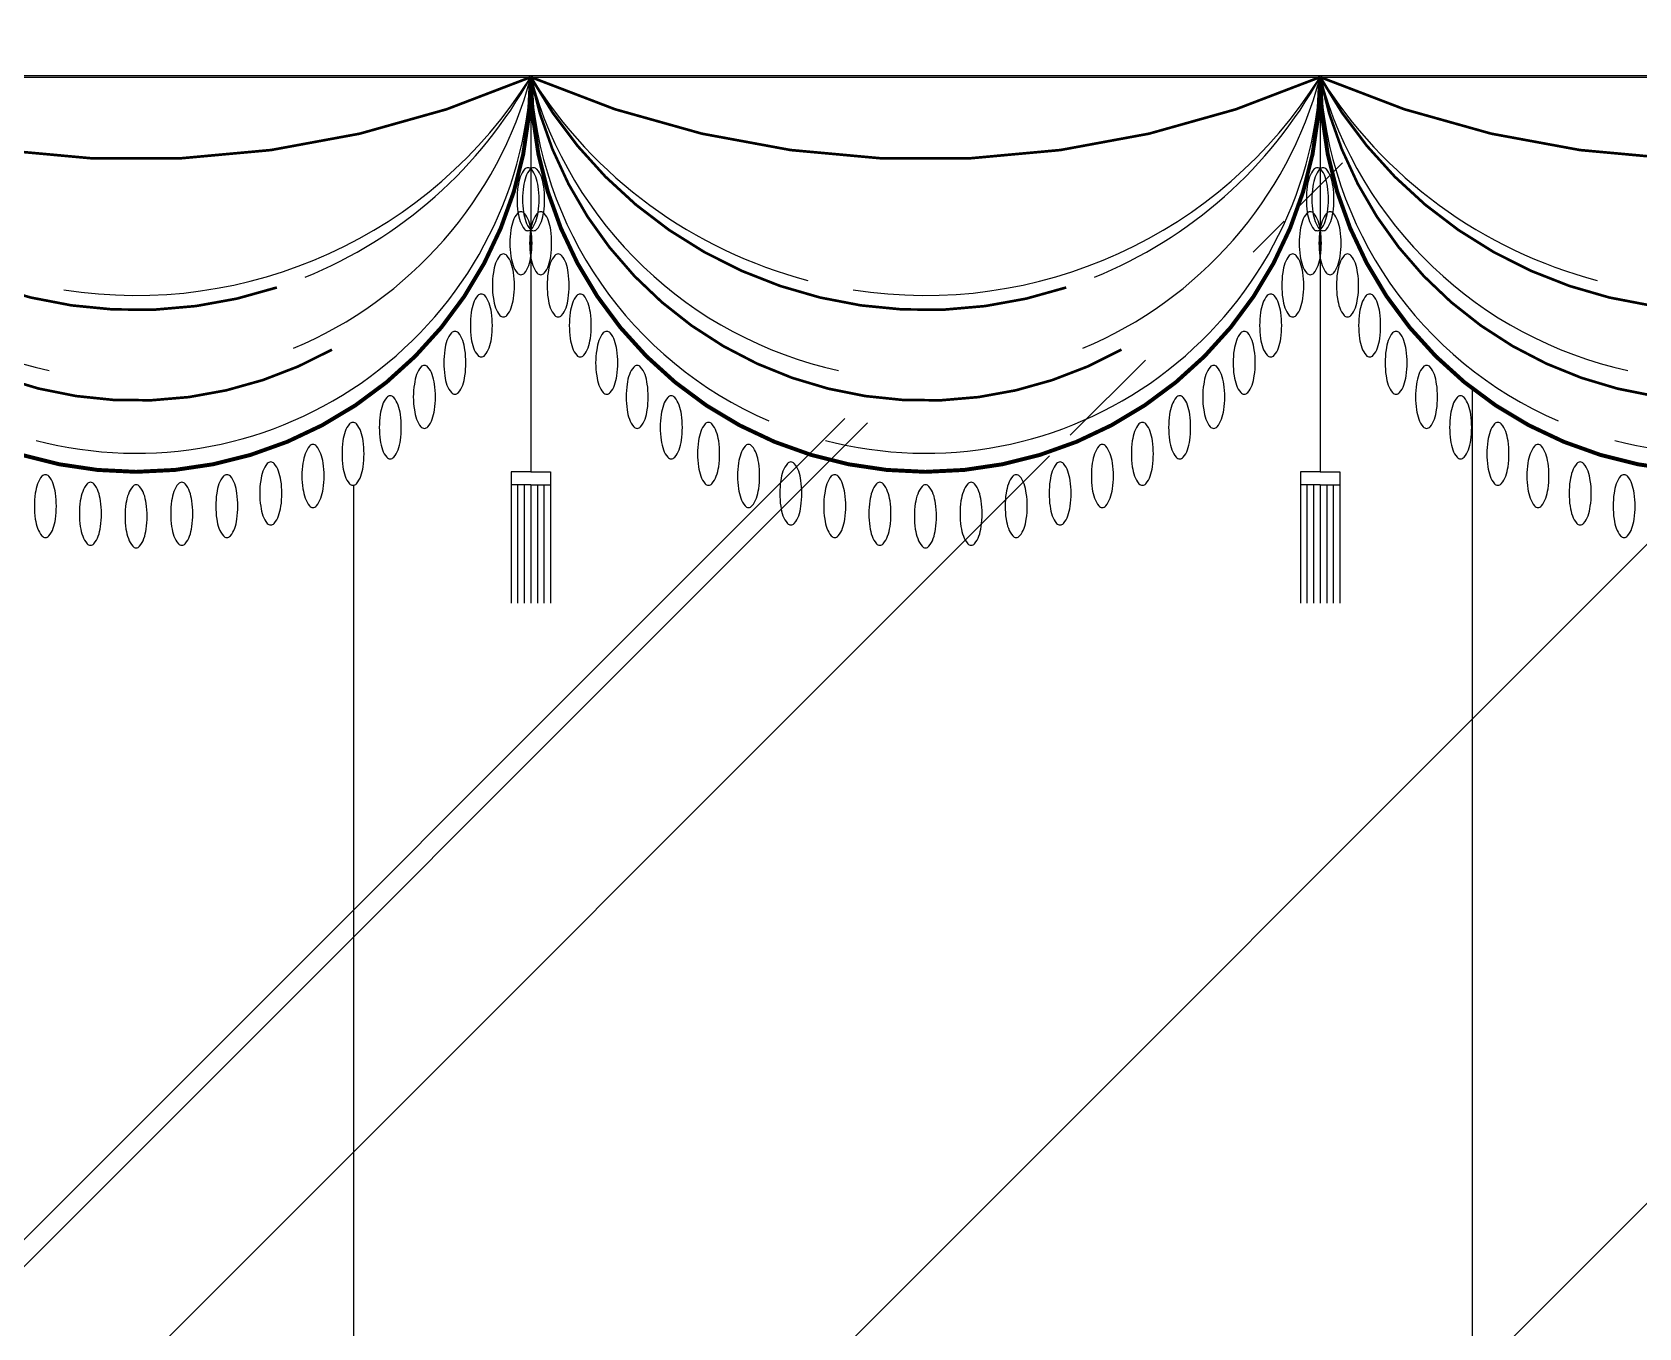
# Model space of a CAD drawing. Header units: millimetres. Extents: x 71641 to 191108, y -23091 to 29972.
# Drawn here: x 109998 to 111072, y -3043 to -2178 of the extents above; entities that cross this region are included whole.
import ezdxf

# ---------------------------------------------------------------- set-up
doc = ezdxf.new("R2010")
doc.units = ezdxf.units.MM
doc.layers.add('DM', color=6, linetype='Continuous')

msp = doc.modelspace()

# ---------------------------------------------------------------- hatches: boundary and pattern name
h = msp.add_hatch()
h.set_pattern_fill('AR-RROOF', color=140, scale=25, angle=45, style=0)
h.set_pattern_definition([(45, (-4175.64, 6613.1), (538.8154, 1436.841), [9525, -1270, 3175, -635]), (45, (-3802.96, 7434.8), (-1046.2, 148.174), [1905, -209.55, 3810, -476.25]), (45, (-4332.8, 7219.26), (2034.028, 2635.7052), [5080, -889, 2540, -635])])
h.paths.add_polyline_path([(111320.6, -2378.3, 0.013181), (111320.1, -2376.6), (111320.1, -2376.6), (111320.1, -2376.6), (111320.6, -2378.1, -0.003718), (111318.9, -2353.5, -0.394282), (110960.5, -2386), (110960.5, -3877.1), (111707.7, -3877.1), (111707.7, -3320.3, -0.154951), (111322.1, -2395.9, -0.017547), (111321.6, -2400.1), (111321.6, -2400.1, 0.017547), (111322.1, -2395.9, -0.00267)])
h.paths.add_polyline_path([(111707.7, -3320.3), (111707.7, -3877.1), (112176.1, -3877.1, -0.007328), (112210, -3781.6), (112203.4, -3768.4), (112203.4, -3747.7, 0.095484), (112200.9, -3734.9), (112194.3, -3718.3), (112188.1, -3709, -0.094171)])
h.paths.add_polyline_path([(110960.5, -2386, -0.23153), (110858.7, -2177.9, -1), (110331.5, -2177.9), (110331.5, -2441.4), (110344.7, -2441.4), (110344.7, -2450.1), (110331.5, -2450.1), (110318.3, -2450.1), (110318.3, -2441.4), (110331.5, -2441.4), (110331.5, -2177.9, -0.658735), (109886.4, -2369.1, -0.166286), (109466.1, -3357.1), (109466.1, -3877.1), (110960.5, -3877.1)])
h.paths.add_polyline_path([(110845.5, -2441.4), (110858.7, -2441.4), (110871.9, -2441.4), (110871.9, -2450.1), (110858.7, -2450.1), (110845.5, -2450.1)], flags=16)
h.paths.add_polyline_path([(110623.3, -2489.5), (110623.3, -2489.5, 0.000001)], flags=16)
h.paths.add_polyline_path([(110653.4, -2484.3), (110653.4, -2484.3, 0.000001)], flags=16)
h.paths.add_polyline_path([(110595.1, -2492.2, 0.000665), (110595.1, -2492.2, -0.004456), (110595, -2492.2, 0.22453), (110597.4, -2491.2, 0.091563), (110600.3, -2486.1, 0.048293), (110601.8, -2479.8, 0.036075), (110602.5, -2471.2, 0.036075), (110601.8, -2462.6, 0.048293), (110600.3, -2456.3), (110600.3, -2456.3), (110600.3, -2456.3), (110600.3, -2456.3, 0.091563), (110597.4, -2451.3, 0.220552), (110595.1, -2450.2, 0.220552), (110592.8, -2451.3, 0.091563), (110589.9, -2456.3, 0.048293), (110588.3, -2462.6, 0.036075), (110587.7, -2471.2, 0.036075), (110588.3, -2479.8), (110588.3, -2479.8), (110588.3, -2479.8), (110588.3, -2479.8), (110588.3, -2479.8), (110588.3, -2479.8, 0.048293), (110589.9, -2486.1, 0.091563), (110592.8, -2491.2, 0.220552)], flags=16)
h.paths.add_polyline_path([(110678.3, -2447.3, 0.036075), (110677.7, -2455.9, 0.036075), (110678.3, -2464.5), (110678.3, -2464.5), (110678.3, -2464.5, 0.048293), (110679.8, -2470.8, 0.091563), (110682.7, -2475.9, 0.220552), (110685, -2476.9, 0.220552), (110687.3, -2475.9, 0.091563), (110690.2, -2470.8, 0.048292), (110691.8, -2464.5, 0.036075), (110692.4, -2455.9, 0.036075), (110691.8, -2447.3, 0.048293), (110690.2, -2441.1, 0.091563), (110687.3, -2436, 0.220552), (110685, -2434.9, 0.220552), (110682.7, -2436, 0.091563), (110679.8, -2441.1, 0.048293)], flags=16)
h.paths.add_polyline_path([(110562.3, -2489.5), (110562.3, -2489.5, 0.000001), (110562.3, -2489.5), (110562.3, -2489.5), (110562.3, -2489.5, 0.220552), (110564.6, -2490.5, 0.220552), (110566.9, -2489.5, 0.091563), (110569.8, -2484.4, 0.048293), (110571.4, -2478.1, 0.036075), (110572, -2469.5, 0.036075), (110571.4, -2460.9, 0.048293), (110569.8, -2454.6, 0.091563), (110566.9, -2449.5, 0.220551), (110564.6, -2448.5, 0.004636), (110564.5, -2448.5, -0.001549), (110564.6, -2448.5, 0.001551), (110564.5, -2448.5, -0.225421), (110566.9, -2449.5, -0.091563), (110569.8, -2454.6, -0.048292), (110571.4, -2460.9), (110571.4, -2460.9), (110571.4, -2460.9, -0.03575), (110572, -2469.4, -0.0364), (110571.4, -2478.1), (110571.4, -2478.1), (110571.4, -2478.1, -0.048292), (110569.8, -2484.4, -0.091562), (110566.9, -2489.5, -0.222274), (110564.6, -2490.5, -0.218832)], flags=16)
h.paths.add_polyline_path([(110715.5, -2424.3), (110715.5, -2424.3)], flags=16)
h.paths.add_polyline_path([(110536.8, -2444.4), (110536.8, -2444.4)], flags=16)
h.paths.add_polyline_path([(110740, -2450.5, 0.220552), (110742.3, -2449.4, 0.091563), (110745.2, -2444.3, 0.048293), (110746.7, -2438.1, 0.036075), (110747.3, -2429.5, 0.036075), (110746.7, -2420.9, 0.048293), (110745.2, -2414.6, 0.091563), (110742.3, -2409.5, 0.220552), (110740, -2408.5, 0.220552), (110737.7, -2409.5, 0.091563), (110734.8, -2414.6, 0.048293), (110733.2, -2420.9, 0.036075), (110732.6, -2429.5, 0.036075), (110733.2, -2438.1, 0.048293), (110734.8, -2444.3, 0.091563), (110737.7, -2449.4, 0.220552)], flags=16)
h.paths.add_polyline_path([(110505.1, -2434.9, -0.001548), (110505.1, -2434.9, 0.001548)], flags=16)
h.paths.add_polyline_path([(110772.2, -2411.8, 0.036075), (110771.6, -2403.2, 0.048293), (110770.1, -2396.9, 0.091563), (110767.2, -2391.8), (110767.2, -2391.8), (110767.2, -2391.8), (110767.2, -2391.8, -0.091562), (110770.1, -2396.9, -0.048293), (110771.6, -2403.2, -0.036075), (110772.2, -2411.8, -0.036075), (110771.6, -2420.4, -0.048293), (110770.1, -2426.7, -0.091563), (110767.2, -2431.8), (110767.2, -2431.8, 0.091562), (110770.1, -2426.7, 0.048292), (110771.6, -2420.4, 0.036075)], flags=16)
h.paths.add_polyline_path([(110471.7, -2459.1, 0.091563), (110474.6, -2464.2, 0.220551), (110476.9, -2465.3, 0.220552), (110479.2, -2464.2, 0.091562), (110482.2, -2459.1, 0.048293), (110483.7, -2452.8, 0.036075), (110484.3, -2444.2, 0.036075), (110483.7, -2435.6, 0.048293), (110482.2, -2429.4, 0.091562), (110479.2, -2424.3, 0.220552), (110476.9, -2423.2, 0.220552), (110474.6, -2424.3, 0.091563), (110471.7, -2429.4, 0.048293), (110470.2, -2435.6, 0.036075), (110469.6, -2444.2, 0.036075), (110470.2, -2452.8, 0.048293)], flags=16)
h.paths.add_polyline_path([(110785.3, -2411.4, 0.000002), (110785.3, -2411.4)], flags=16)
h.paths.add_polyline_path([(110452.5, -2449.4, 0.091563), (110455.4, -2444.3, 0.048293), (110457, -2438.1, 0.036075), (110457.6, -2429.5, 0.036075), (110457, -2420.9, 0.048293), (110455.4, -2414.6, 0.091563), (110452.5, -2409.5, 0.220552), (110450.2, -2408.5, 0.220552), (110447.9, -2409.5, 0.091563), (110445, -2414.6, 0.048293), (110443.5, -2420.9, 0.036075), (110442.9, -2429.5, 0.036075), (110443.5, -2438.1, 0.048293), (110445, -2444.3), (110445, -2444.3), (110445, -2444.3), (110445, -2444.3, 0.091563), (110447.9, -2449.4, 0.220552), (110450.2, -2450.5, 0.220552)], flags=16)
h.paths.add_polyline_path([(110954.8, -2431.8, 0.091563), (110957.8, -2426.7, 0.048293), (110959.3, -2420.4, 0.036075), (110959.9, -2411.8, 0.036075), (110959.3, -2403.2, 0.048293), (110957.8, -2396.9, 0.091563), (110954.8, -2391.8, 0.220551), (110952.5, -2390.8, 0.220551), (110950.2, -2391.8, 0.091563), (110947.3, -2396.9, 0.048293), (110945.8, -2403.2, 0.036075), (110945.2, -2411.8, 0.036075), (110945.8, -2420.4, 0.048293), (110947.3, -2426.7, 0.091562), (110950.2, -2431.8, 0.220552), (110952.5, -2432.8, 0.220551)], flags=16)
h.paths.add_polyline_path([(110929.8, -2370.4, 0.220552), (110927.5, -2371.5, 0.091563), (110924.6, -2376.6, 0.048293), (110923, -2382.9, 0.036075), (110922.4, -2391.5, 0.036075), (110923, -2400.1, 0.048292), (110924.6, -2406.3, 0.091563), (110927.5, -2411.4, 0.220551), (110929.8, -2412.5, 0.220552), (110932.1, -2411.4, 0.091563), (110935, -2406.3, 0.048292), (110936.5, -2400.1, 0.036075), (110937.1, -2391.5, 0.036075), (110936.5, -2382.9, 0.048293), (110935, -2376.6, 0.091562), (110932.1, -2371.5, 0.220552)], flags=16)
h.paths.add_polyline_path([(110805.7, -2388.6), (110805.7, -2388.6, 0.000001), (110805.7, -2388.6), (110805.7, -2388.6, 0.220552), (110808, -2389.7, 0.008958), (110808.1, -2389.7, -0.229965)], flags=16)
h.paths.add_polyline_path([(110432.1, -2420.4, 0.036075), (110432.7, -2411.8, 0.036075), (110432.1, -2403.2, 0.048293), (110430.5, -2396.9, 0.091563), (110427.6, -2391.8), (110427.6, -2391.8, -0.091563), (110430.5, -2396.9, -0.048292), (110432.1, -2403.2, -0.041233), (110432.7, -2413, -0.030919), (110432.1, -2420.4, -0.048293), (110430.5, -2426.7), (110430.5, -2426.7, 0.048293)], flags=16)
h.paths.add_polyline_path([(110911.7, -2388.6, 0.091563), (110914.6, -2383.6, 0.048293), (110916.2, -2377.3, 0.036075), (110916.8, -2368.7, 0.036075), (110916.2, -2360.1, 0.048293), (110914.6, -2353.8, 0.091563), (110911.7, -2348.7, 0.220552), (110909.4, -2347.7, 0.220552), (110907.1, -2348.7, 0.091562), (110904.2, -2353.8, 0.048292), (110902.7, -2360.1), (110902.7, -2360.1, -0.048292), (110904.2, -2353.8), (110904.2, -2353.8, 0.048292), (110902.7, -2360.1, 0.036075), (110902.1, -2368.7, 0.036075), (110902.7, -2377.3, 0.048293), (110904.2, -2383.6, 0.091563), (110907.1, -2388.6, 0.220551), (110909.4, -2389.7, 0.220552)], flags=16)
h.paths.add_polyline_path([(110818.3, -2343.8, 0.036075), (110818.9, -2352.4), (110818.9, -2352.4), (110818.9, -2352.4), (110818.9, -2352.4), (110818.9, -2352.4), (110818.9, -2352.4, -0.036075), (110818.3, -2343.8, -0.036075), (110818.9, -2335.2), (110818.9, -2335.2, 0.036075)], flags=16)
h.paths.add_polyline_path([(110404.8, -2411.4, 0.091563), (110407.8, -2406.3, 0.048293), (110409.3, -2400.1, 0.036075), (110409.9, -2391.5, 0.036075), (110409.3, -2382.9, 0.048293), (110407.8, -2376.6), (110407.8, -2376.6, -0.048293), (110409.3, -2382.9, -0.036075), (110409.9, -2391.5, -0.036075), (110409.3, -2400.1, -0.048293), (110407.8, -2406.3, -0.091563), (110404.8, -2411.4)], flags=16)
h.paths.add_polyline_path([(110891.8, -2364.8, 0.220552), (110894.1, -2363.7, 0.091563), (110897, -2358.6, 0.048293), (110898.5, -2352.4, 0.036075), (110899.1, -2343.8, 0.036075), (110898.5, -2335.2, 0.048293), (110897, -2328.9, 0.091563), (110894.1, -2323.8, 0.220552), (110891.8, -2322.8, 0.220552), (110889.5, -2323.8, 0.091563), (110886.5, -2328.9, 0.048292), (110885, -2335.2), (110885, -2335.2), (110885, -2335.2, 0.036075), (110884.4, -2343.8, 0.036075), (110885, -2352.4, 0.048292), (110886.5, -2358.6, 0.091563), (110889.5, -2363.7, 0.220552)], flags=16)
h.paths.add_polyline_path([(110838.1, -2337, 0.220552), (110840.4, -2338.1, 0.220552), (110842.7, -2337, 0.091563), (110845.6, -2331.9, 0.048292), (110847.2, -2325.7, 0.036075), (110847.8, -2317.1, 0.036075), (110847.2, -2308.5, 0.048293), (110845.6, -2302.2, 0.091563), (110842.7, -2297.1, 0.220551), (110840.4, -2296, 0.220552), (110838.1, -2297.1, 0.091562), (110835.2, -2302.2, 0.048292), (110833.7, -2308.5, 0.036075), (110833.1, -2317.1, 0.036075), (110833.7, -2325.7, 0.048292), (110835.2, -2331.9, 0.091563)], flags=16)
h.paths.add_polyline_path([(110382.2, -2347.7, 0.01172), (110382.1, -2347.7, -0.232874), (110384.5, -2348.7, -0.091562), (110387.4, -2353.8), (110387.4, -2353.8, 0.091563), (110384.5, -2348.7, 0.220551)], flags=16)
h.paths.add_polyline_path([(110874.7, -2337, -0.091563), (110871.8, -2331.9, -0.048293), (110870.2, -2325.7), (110870.2, -2325.7, 0.048293), (110871.8, -2331.9, 0.091563), (110874.7, -2337, 0.220552), (110877, -2338.1, 0.001556), (110877, -2338.1, -0.222184)], flags=16)
h.paths.add_polyline_path([(110218, -2414.6, 0.091563), (110215, -2409.5, 0.220551), (110212.7, -2408.5, 0.01172), (110212.6, -2408.5, -0.232874), (110215, -2409.5, -0.091562), (110218, -2414.6)], flags=17)
h.paths.add_polyline_path([(110188.3, -2464.2, 0.091562), (110191.2, -2459.1, 0.048293), (110192.8, -2452.8, 0.036075), (110193.4, -2444.2, 0.036075), (110192.8, -2435.6, 0.048293), (110191.2, -2429.4, 0.091563), (110188.3, -2424.3, 0.220551), (110186, -2423.2, 0.220551), (110183.7, -2424.3, 0.091563), (110180.8, -2429.4, 0.048293), (110179.3, -2435.6, 0.036075), (110178.6, -2444.2, 0.036075), (110179.3, -2452.8, 0.048293), (110180.8, -2459.1, 0.091563), (110183.7, -2464.2, 0.220552), (110186, -2465.3, 0.220552)], flags=16)
h.paths.add_polyline_path([(110237.6, -2390.8, 0.220551), (110235.3, -2391.8), (110235.3, -2391.8, -0.232873), (110237.8, -2390.8, -0.208294), (110239.9, -2391.8), (110239.9, -2391.8, 0.220552)], flags=17)
h.paths.add_polyline_path([(110160.1, -2475.9, 0.091563), (110163, -2470.8, 0.048292), (110164.6, -2464.5, 0.036075), (110165.2, -2455.9, 0.036075), (110164.6, -2447.3, 0.048293), (110163, -2441.1, 0.091563), (110160.1, -2436, 0.220552), (110157.8, -2434.9, 0.220552), (110155.5, -2436, 0.091563), (110152.6, -2441.1, 0.048293), (110151.1, -2447.3, 0.036075), (110150.4, -2455.9, 0.036075), (110151.1, -2464.5), (110151.1, -2464.5, -0.029868), (110150.5, -2457.4, -0.008559), (110150.4, -2455.4, 0.038437), (110151.1, -2464.5, 0.048292), (110152.6, -2470.8, 0.091563), (110155.5, -2475.9, 0.220552), (110157.8, -2476.9, 0.220552)], flags=16)
h.paths.add_polyline_path([(110258.1, -2411.4, 0.000001), (110258.1, -2411.4), (110258.1, -2411.4), (110258.1, -2411.4, 0.220552), (110260.4, -2412.5, 0.000547), (110260.4, -2412.5, -0.000077), (110260.4, -2412.5, 0.000078), (110260.4, -2412.5, -0.221127), (110258.1, -2411.4)], flags=17)
h.paths.add_polyline_path([(110126.2, -2484.3), (110126.2, -2484.3)], flags=16)
h.paths.add_polyline_path([(110858.6, -2279.8, -0.004018), (110858.7, -2279.3, 0.000144), (110858.7, -2279.3, 0.002319), (110858.6, -2279.8, 0.000125)], flags=16)
h.paths.add_polyline_path([(110364.6, -2364.8, 0.005141), (110364.6, -2364.8, -0.005143), (110364.6, -2364.8, 0.004138), (110364.6, -2364.8, -0.004136)], flags=16)
h.paths.add_polyline_path([(110283.1, -2388.6, 0.091563), (110286, -2383.6, 0.048293), (110287.5, -2377.3, 0.036075), (110288.1, -2368.7, 0.036075), (110287.5, -2360.1, 0.048293), (110286, -2353.8, 0.091563), (110283.1, -2348.7, 0.220552), (110280.8, -2347.7, 0.220552), (110278.5, -2348.7, 0.091563), (110275.5, -2353.8, 0.048292), (110274, -2360.1, 0.036075), (110273.4, -2368.7, 0.036075), (110274, -2377.3, 0.048293), (110275.5, -2383.6, 0.091563), (110278.5, -2388.6, 0.220551), (110280.8, -2389.7, 0.220552)], flags=17)
h.paths.add_polyline_path([(110098.2, -2490.5, 0.00727), (110098.2, -2490.5, 0.008961), (110098.4, -2490.5, 0.220552), (110100.7, -2489.5, 0.091563), (110103.6, -2484.4, 0.048292), (110105.1, -2478.1), (110105.1, -2478.1), (110105.1, -2478.1), (110105.1, -2478.1, -0.048292), (110103.6, -2484.4, -0.091563), (110100.7, -2489.5, -0.226962), (110098.3, -2490.5, -0.010127)], flags=16)
h.paths.add_polyline_path([(110291.7, -2352.4), (110291.7, -2352.4)], flags=17)
h.paths.add_polyline_path([(110073.1, -2456.3, 0.091563), (110070.2, -2451.3, 0.220552), (110067.9, -2450.2, 0.004636), (110067.8, -2450.2, -0.225418), (110070.2, -2451.3, -0.091562), (110073.1, -2456.3), (110073.1, -2456.3)], flags=16)
h.paths.add_polyline_path([(110850.1, -2268.1), (110850.1, -2268.1), (110850.1, -2268.1), (110850.1, -2268.1)], flags=16)
h.paths.add_polyline_path([(110350, -2338.1, -0.089876), (110348.9, -2338, 0.089876)], flags=16)
h.paths.add_polyline_path([(110310.9, -2337, 0.220552), (110313.2, -2338.1, 0.220552), (110315.5, -2337, 0.091563), (110318.4, -2331.9, 0.048293), (110319.9, -2325.7, 0.036075), (110320.6, -2317.1, 0.036075), (110319.9, -2308.5, 0.048293), (110318.4, -2302.2, 0.091563), (110315.5, -2297.1, 0.220551), (110313.2, -2296, 0.220552), (110310.9, -2297.1, 0.091563), (110308, -2302.2, 0.048293), (110306.5, -2308.5, 0.036075), (110305.8, -2317.1, 0.036075), (110306.5, -2325.7, 0.048293), (110308, -2331.9, 0.091563)], flags=17)
h.paths.add_polyline_path([(110037, -2448.5, -0.114882), (110038.4, -2448.7, 0.114882)], flags=16)
h.paths.add_polyline_path([(110012.5, -2449.5, 0.091563), (110009.6, -2444.4, 0.220551), (110007.3, -2443.4, 0.01172), (110007.1, -2443.4, -0.232874), (110009.6, -2444.4, -0.091563), (110012.5, -2449.5, -0.048293), (110014, -2455.8), (110014, -2455.8, 0.048293)], flags=16)
h.paths.add_polyline_path([(109971.2, -2464.5), (109971.2, -2464.5)], flags=16)
h.paths.add_polyline_path([(109944.5, -2459.1), (109944.5, -2459.1)], flags=16)
h.paths.add_polyline_path([(109925.3, -2449.4, 0.091563), (109928.2, -2444.3, 0.048293), (109929.7, -2438.1, 0.036075), (109930.4, -2429.5, 0.036075), (109929.7, -2420.9, 0.048293), (109928.2, -2414.6, 0.091563), (109925.3, -2409.5, 0.220552), (109923, -2408.5, 0.004636), (109922.9, -2408.5, -0.001549), (109923, -2408.5, 0.001551), (109922.9, -2408.5, -0.225421), (109925.3, -2409.5, -0.091562), (109928.2, -2414.6, -0.048293), (109929.7, -2420.9, -0.029076), (109930.3, -2427.8, -0.043077), (109929.7, -2438.1, -0.048292), (109928.2, -2444.3, -0.091563), (109925.3, -2449.4, -0.220865), (109923, -2450.5, -0.000029), (109923, -2450.5, 0.220896)], flags=16)
h.paths.add_polyline_path([(109900.4, -2431.8, 0.091563), (109903.3, -2426.7, 0.048293), (109904.8, -2420.4, 0.036075), (109905.5, -2411.8, 0.036075), (109904.8, -2403.2, 0.048293), (109903.3, -2396.9), (109903.3, -2396.9), (109903.3, -2396.9), (109903.3, -2396.9, 0.091563), (109900.4, -2391.8, 0.220552), (109898.1, -2390.8, 0.220551), (109895.8, -2391.8, 0.091563), (109892.9, -2396.9, 0.048292), (109891.3, -2403.2, 0.036075), (109890.7, -2411.8, 0.036075), (109891.3, -2420.4, 0.048293), (109892.9, -2426.7, 0.091563), (109895.8, -2431.8, 0.220552), (109898.1, -2432.8, 0.220552)], flags=17)

# ---------------------------------------------------------------- linework, layer by layer
at = {"color": 0}
msp.add_line((112455.2, -2207.1), (108718.9, -2207.1), dxfattribs=at)
at = {"color": 4}
for p, q in [((110960.5, -3877.1), (110960.5, -2416)), ((110213.3, -3877.1), (110213.3, -2480.4))]:
    msp.add_line(p, q, dxfattribs=at)
at = {"layer": 'DM', "color": 191}
for p, q in [((108749.8, -2207.9), (111385.9, -2207.9)), ((110318.3, -2471.4), (110318.3, -2559.2)), ((110331.5, -2471.4), (110318.3, -2471.4)), ((110331.5, -2471.4), (110318.3, -2471.4)), ((110331.5, -2471.4), (110344.7, -2471.4)), ((110331.5, -2471.4), (110344.7, -2471.4)), ((110344.7, -2471.4), (110344.7, -2559.2)), ((110845.5, -2471.4), (110845.5, -2559.2)), ((110858.7, -2471.4), (110845.5, -2471.4)), ((110858.7, -2471.4), (110845.5, -2471.4)), ((110858.7, -2471.4), (110871.9, -2471.4)), ((110858.7, -2471.4), (110871.9, -2471.4)), ((110871.9, -2471.4), (110871.9, -2559.2)), ((110331.5, -2480.1), (110318.3, -2480.1)), ((110331.5, -2480.1), (110318.3, -2480.1)), ((110322.7, -2480.1), (110322.7, -2559.2)), ((110327.1, -2480.1), (110327.1, -2559.2)), ((110331.5, -2480.1), (110331.5, -2559.2)), ((110331.5, -2480.1), (110344.7, -2480.1)), ((110331.5, -2480.1), (110344.7, -2480.1)), ((110335.9, -2480.1), (110335.9, -2559.2)), ((110340.3, -2480.1), (110340.3, -2559.2)), ((110858.7, -2480.1), (110845.5, -2480.1)), ((110858.7, -2480.1), (110845.5, -2480.1)), ((110849.9, -2480.1), (110849.9, -2559.2)), ((110854.3, -2480.1), (110854.3, -2559.2)), ((110858.7, -2480.1), (110871.9, -2480.1)), ((110858.7, -2480.1), (110858.7, -2559.2)), ((110858.7, -2480.1), (110871.9, -2480.1)), ((110863.1, -2480.1), (110863.1, -2559.2)), ((110867.5, -2480.1), (110867.5, -2559.2))]:
    msp.add_line(p, q, dxfattribs=at)
at = {"layer": 'DM', "color": 8}
for p, q in [((110331.5, -2207.9), (110331.5, -2471.4)), ((110858.7, -2207.9), (110858.7, -2471.4))]:
    msp.add_line(p, q, dxfattribs=at)
at = {"layer": 'DM', "color": 191}
for points in [[(109804.3, -2207.9, 2.64, 2.64, 1), (110331.5, -2207.9, 2.64, 2.64, 1)], [(110331.5, -2207.9, 2.64, 2.64, 1), (110858.7, -2207.9, 2.64, 2.64, 1)], [(110858.7, -2207.9, 2.64, 2.64, 1), (111385.9, -2207.9, 2.64, 2.64, 1)]]:
    msp.add_lwpolyline(points, format="xyseb", dxfattribs=at)
at = {"layer": 'DM', "color": 8}
for points in [[(109804.3, -2207.9, 1.76, 1.76, 0.208231), (110331.5, -2207.9, 1.76, 1.76, 0.208231)], [(109804.3, -2207.9, 1.76, 1.76, 0.508449), (110198.7, -2389.9, 1.76, 1.76, 0.508449)], [(109804.3, -2207.9, 1.76, 1.76, 0.360448), (110161.9, -2348.4, 1.76, 1.76, 0.360448)], [(110331.5, -2207.9, 1.76, 1.76, 0.208231), (110858.7, -2207.9, 1.76, 1.76, 0.208231)], [(110331.5, -2207.9, 1.76, 1.76, 0.508449), (110726, -2389.9, 1.76, 1.76, 0.508449)], [(110331.5, -2207.9, 1.76, 1.76, 0.360448), (110689.1, -2348.4, 1.76, 1.76, 0.360448)], [(110858.7, -2207.9, 1.76, 1.76, 0.208231), (111385.9, -2207.9, 1.76, 1.76, 0.208231)], [(110858.7, -2207.9, 1.76, 1.76, 0.508449), (111253.2, -2389.9, 1.76, 1.76, 0.508449)], [(110858.7, -2207.9, 1.76, 1.76, 0.360448), (111216.3, -2348.4, 1.76, 1.76, 0.360448)]]:
    msp.add_lwpolyline(points, format="xyseb", dxfattribs=at)
for points in [[(110329.6, -2268.5, 0.220552), (110327.3, -2269.5, 0.091563), (110324.4, -2274.6, 0.048293), (110322.9, -2280.9, 0.036075), (110322.3, -2289.5, 0.036075), (110322.9, -2298.1, 0.048293), (110324.4, -2304.4, 0.091563), (110327.3, -2309.5, 0.220552), (110329.6, -2310.5, 0.220552), (110331.9, -2309.5, 0.091563), (110334.8, -2304.4, 0.048293), (110336.4, -2298.1, 0.036075), (110337, -2289.5, 0.036075), (110336.4, -2280.9, 0.048293), (110334.8, -2274.6, 0.091563), (110331.9, -2269.5, 0.220552)], [(110333.3, -2268.5, 0.220552), (110331, -2269.5, 0.091563), (110328.1, -2274.6, 0.048293), (110326.6, -2280.9, 0.036075), (110326, -2289.5, 0.036075), (110326.6, -2298.1, 0.048293), (110328.1, -2304.4, 0.091563), (110331, -2309.5, 0.220552), (110333.3, -2310.5, 0.220552), (110335.6, -2309.5, 0.091563), (110338.6, -2304.4, 0.048293), (110340.1, -2298.1, 0.036075), (110340.7, -2289.5, 0.036075), (110340.1, -2280.9, 0.048293), (110338.6, -2274.6, 0.091563), (110335.6, -2269.5, 0.220552)], [(110856.8, -2268.5, 0.220552), (110854.5, -2269.5, 0.091563), (110851.6, -2274.6, 0.048293), (110850.1, -2280.9, 0.036075), (110849.5, -2289.5, 0.036075), (110850.1, -2298.1, 0.048293), (110851.6, -2304.4, 0.091563), (110854.5, -2309.5, 0.220552), (110856.8, -2310.5, 0.220552), (110859.1, -2309.5, 0.091563), (110862.1, -2304.4, 0.048293), (110863.6, -2298.1, 0.036075), (110864.2, -2289.5, 0.036075), (110863.6, -2280.9, 0.048293), (110862.1, -2274.6, 0.091563), (110859.1, -2269.5, 0.220552)], [(110860.6, -2268.5, 0.220552), (110858.3, -2269.5, 0.091563), (110855.4, -2274.6, 0.048293), (110853.8, -2280.9, 0.036075), (110853.2, -2289.5, 0.036075), (110853.8, -2298.1, 0.048293), (110855.4, -2304.4, 0.091563), (110858.3, -2309.5, 0.220552), (110860.6, -2310.5, 0.220552), (110862.9, -2309.5, 0.091563), (110865.8, -2304.4, 0.048293), (110867.3, -2298.1, 0.036075), (110867.9, -2289.5, 0.036075), (110867.3, -2280.9, 0.048293), (110865.8, -2274.6, 0.091563), (110862.9, -2269.5, 0.220552)]]:
    msp.add_lwpolyline(points, format="xyb", close=True, dxfattribs=at)
at = {"layer": 'DM', "color": 191}
for points in [[(110324.9, -2297.8, 0.220552), (110322.6, -2298.9, 0.091563), (110319.7, -2304, 0.048293), (110318.1, -2310.2, 0.036075), (110317.5, -2318.8, 0.036075), (110318.1, -2327.4, 0.048293), (110319.7, -2333.7, 0.091563), (110322.6, -2338.8, 0.220552), (110324.9, -2339.9, 0.220552), (110327.2, -2338.8, 0.091563), (110330.1, -2333.7, 0.048293), (110331.6, -2327.4, 0.036075), (110332.3, -2318.8, 0.036075), (110331.6, -2310.2, 0.048293), (110330.1, -2304, 0.091563), (110327.2, -2298.9, 0.220552)], [(110338.1, -2297.8, 0.220552), (110335.8, -2298.9, 0.091563), (110332.9, -2304, 0.048293), (110331.3, -2310.2, 0.036075), (110330.7, -2318.8, 0.036075), (110331.3, -2327.4, 0.048293), (110332.9, -2333.7, 0.091563), (110335.8, -2338.8, 0.220552), (110338.1, -2339.9, 0.220552), (110340.4, -2338.8, 0.091563), (110343.3, -2333.7, 0.048293), (110344.8, -2327.4, 0.036075), (110345.4, -2318.8, 0.036075), (110344.8, -2310.2, 0.048293), (110343.3, -2304, 0.091563), (110340.4, -2298.9, 0.220552)], [(110852.1, -2297.8, 0.220552), (110849.8, -2298.9, 0.091563), (110846.9, -2304, 0.048293), (110845.4, -2310.2, 0.036075), (110844.7, -2318.8, 0.036075), (110845.4, -2327.4, 0.048293), (110846.9, -2333.7, 0.091563), (110849.8, -2338.8, 0.220552), (110852.1, -2339.9, 0.220552), (110854.4, -2338.8, 0.091563), (110857.3, -2333.7, 0.048293), (110858.9, -2327.4, 0.036075), (110859.5, -2318.8, 0.036075), (110858.9, -2310.2, 0.048293), (110857.3, -2304, 0.091563), (110854.4, -2298.9, 0.220552)], [(110865.3, -2297.8, 0.220552), (110863, -2298.9, 0.091563), (110860.1, -2304, 0.048293), (110858.5, -2310.2, 0.036075), (110857.9, -2318.8, 0.036075), (110858.5, -2327.4, 0.048293), (110860.1, -2333.7, 0.091563), (110863, -2338.8, 0.220552), (110865.3, -2339.9, 0.220552), (110867.6, -2338.8, 0.091563), (110870.5, -2333.7, 0.048293), (110872, -2327.4, 0.036075), (110872.7, -2318.8, 0.036075), (110872, -2310.2, 0.048293), (110870.5, -2304, 0.091563), (110867.6, -2298.9, 0.220552)], [(110313.2, -2326, 0.220552), (110310.9, -2327.1, 0.091563), (110308, -2332.2, 0.048293), (110306.5, -2338.5, 0.036075), (110305.8, -2347.1, 0.036075), (110306.5, -2355.7, 0.048293), (110308, -2361.9, 0.091563), (110310.9, -2367, 0.220552), (110313.2, -2368.1, 0.220552), (110315.5, -2367, 0.091563), (110318.4, -2361.9, 0.048293), (110319.9, -2355.7, 0.036075), (110320.6, -2347.1, 0.036075), (110319.9, -2338.5, 0.048293), (110318.4, -2332.2, 0.091563), (110315.5, -2327.1, 0.220552)], [(110349.8, -2326, 0.220552), (110347.5, -2327.1, 0.091563), (110344.5, -2332.2, 0.048293), (110343, -2338.5, 0.036075), (110342.4, -2347.1, 0.036075), (110343, -2355.7, 0.048293), (110344.5, -2361.9, 0.091563), (110347.5, -2367, 0.220552), (110349.8, -2368.1, 0.220552), (110352.1, -2367, 0.091563), (110355, -2361.9, 0.048293), (110356.5, -2355.7, 0.036075), (110357.1, -2347.1, 0.036075), (110356.5, -2338.5, 0.048293), (110355, -2332.2, 0.091563), (110352.1, -2327.1, 0.220552)], [(110840.4, -2326, 0.220552), (110838.1, -2327.1, 0.091563), (110835.2, -2332.2, 0.048293), (110833.7, -2338.5, 0.036075), (110833.1, -2347.1, 0.036075), (110833.7, -2355.7, 0.048293), (110835.2, -2361.9, 0.091563), (110838.1, -2367, 0.220552), (110840.4, -2368.1, 0.220552), (110842.7, -2367, 0.091563), (110845.6, -2361.9, 0.048293), (110847.2, -2355.7, 0.036075), (110847.8, -2347.1, 0.036075), (110847.2, -2338.5, 0.048293), (110845.6, -2332.2, 0.091563), (110842.7, -2327.1, 0.220552)], [(110877, -2326, 0.220552), (110874.7, -2327.1, 0.091563), (110871.8, -2332.2, 0.048293), (110870.2, -2338.5, 0.036075), (110869.6, -2347.1, 0.036075), (110870.2, -2355.7, 0.048293), (110871.8, -2361.9, 0.091563), (110874.7, -2367, 0.220552), (110877, -2368.1, 0.220552), (110879.3, -2367, 0.091563), (110882.2, -2361.9, 0.048293), (110883.7, -2355.7, 0.036075), (110884.4, -2347.1, 0.036075), (110883.7, -2338.5, 0.048293), (110882.2, -2332.2, 0.091563), (110879.3, -2327.1, 0.220552)], [(110298.4, -2352.8, 0.220552), (110296.1, -2353.8, 0.091563), (110293.2, -2358.9, 0.048293), (110291.7, -2365.2, 0.036075), (110291.1, -2373.8, 0.036075), (110291.7, -2382.4, 0.048293), (110293.2, -2388.6, 0.091563), (110296.1, -2393.7, 0.220552), (110298.4, -2394.8, 0.220552), (110300.7, -2393.7, 0.091563), (110303.6, -2388.6, 0.048293), (110305.2, -2382.4, 0.036075), (110305.8, -2373.8, 0.036075), (110305.2, -2365.2, 0.048293), (110303.6, -2358.9, 0.091563), (110300.7, -2353.8, 0.220552)], [(110364.5, -2352.8, 0.220552), (110362.2, -2353.8, 0.091563), (110359.3, -2358.9, 0.048293), (110357.8, -2365.2, 0.036075), (110357.2, -2373.8, 0.036075), (110357.8, -2382.4, 0.048293), (110359.3, -2388.6, 0.091563), (110362.2, -2393.7, 0.220552), (110364.5, -2394.8, 0.220552), (110366.8, -2393.7, 0.091563), (110369.7, -2388.6, 0.048293), (110371.3, -2382.4, 0.036075), (110371.9, -2373.8, 0.036075), (110371.3, -2365.2, 0.048293), (110369.7, -2358.9, 0.091563), (110366.8, -2353.8, 0.220552)], [(110825.7, -2352.8, 0.220552), (110823.4, -2353.8, 0.091563), (110820.4, -2358.9, 0.048293), (110818.9, -2365.2, 0.036075), (110818.3, -2373.8, 0.036075), (110818.9, -2382.4, 0.048293), (110820.4, -2388.6, 0.091563), (110823.4, -2393.7, 0.220552), (110825.7, -2394.8, 0.220552), (110828, -2393.7, 0.091563), (110830.9, -2388.6, 0.048293), (110832.4, -2382.4, 0.036075), (110833, -2373.8, 0.036075), (110832.4, -2365.2, 0.048293), (110830.9, -2358.9, 0.091563), (110828, -2353.8, 0.220552)], [(110891.8, -2352.8, 0.220552), (110889.5, -2353.8, 0.091563), (110886.5, -2358.9, 0.048293), (110885, -2365.2, 0.036075), (110884.4, -2373.8, 0.036075), (110885, -2382.4, 0.048293), (110886.5, -2388.6, 0.091563), (110889.5, -2393.7, 0.220552), (110891.8, -2394.8, 0.220552), (110894.1, -2393.7, 0.091563), (110897, -2388.6, 0.048293), (110898.5, -2382.4, 0.036075), (110899.1, -2373.8, 0.036075), (110898.5, -2365.2, 0.048293), (110897, -2358.9, 0.091563), (110894.1, -2353.8, 0.220552)], [(110280.8, -2377.7, 0.220552), (110278.5, -2378.7, 0.091563), (110275.5, -2383.8, 0.048293), (110274, -2390.1, 0.036075), (110273.4, -2398.7, 0.036075), (110274, -2407.3, 0.048293), (110275.5, -2413.6, 0.091563), (110278.5, -2418.6, 0.220552), (110280.8, -2419.7, 0.220552), (110283.1, -2418.6, 0.091563), (110286, -2413.6, 0.048293), (110287.5, -2407.3, 0.036075), (110288.1, -2398.7, 0.036075), (110287.5, -2390.1, 0.048293), (110286, -2383.8, 0.091563), (110283.1, -2378.7, 0.220552)], [(110382.2, -2377.7, 0.220552), (110379.9, -2378.7, 0.091563), (110377, -2383.8, 0.048293), (110375.5, -2390.1, 0.036075), (110374.8, -2398.7, 0.036075), (110375.5, -2407.3, 0.048293), (110377, -2413.6, 0.091563), (110379.9, -2418.6, 0.220552), (110382.2, -2419.7, 0.220552), (110384.5, -2418.6, 0.091563), (110387.4, -2413.6, 0.048293), (110389, -2407.3, 0.036075), (110389.6, -2398.7, 0.036075), (110389, -2390.1, 0.048293), (110387.4, -2383.8, 0.091563), (110384.5, -2378.7, 0.220552)], [(110808, -2377.7, 0.220552), (110805.7, -2378.7, 0.091563), (110802.8, -2383.8, 0.048293), (110801.2, -2390.1, 0.036075), (110800.6, -2398.7, 0.036075), (110801.2, -2407.3, 0.048293), (110802.8, -2413.6, 0.091563), (110805.7, -2418.6, 0.220552), (110808, -2419.7, 0.220552), (110810.3, -2418.6, 0.091563), (110813.2, -2413.6, 0.048293), (110814.7, -2407.3, 0.036075), (110815.4, -2398.7, 0.036075), (110814.7, -2390.1, 0.048293), (110813.2, -2383.8, 0.091563), (110810.3, -2378.7, 0.220552)], [(110909.4, -2377.7, 0.220552), (110907.1, -2378.7, 0.091563), (110904.2, -2383.8, 0.048293), (110902.7, -2390.1, 0.036075), (110902.1, -2398.7, 0.036075), (110902.7, -2407.3, 0.048293), (110904.2, -2413.6, 0.091563), (110907.1, -2418.6, 0.220552), (110909.4, -2419.7, 0.220552), (110911.7, -2418.6, 0.091563), (110914.6, -2413.6, 0.048293), (110916.2, -2407.3, 0.036075), (110916.8, -2398.7, 0.036075), (110916.2, -2390.1, 0.048293), (110914.6, -2383.8, 0.091563), (110911.7, -2378.7, 0.220552)], [(110260.4, -2400.4, 0.220552), (110258.1, -2401.5, 0.091563), (110255.2, -2406.6, 0.048293), (110253.7, -2412.9, 0.036075), (110253, -2421.5, 0.036075), (110253.7, -2430.1, 0.048293), (110255.2, -2436.3, 0.091563), (110258.1, -2441.4, 0.220552), (110260.4, -2442.5, 0.220552), (110262.7, -2441.4, 0.091563), (110265.6, -2436.3, 0.048293), (110267.2, -2430.1, 0.036075), (110267.8, -2421.5, 0.036075), (110267.2, -2412.9, 0.048293), (110265.6, -2406.6, 0.091563), (110262.7, -2401.5, 0.220552)], [(110402.5, -2400.4, 0.220552), (110400.3, -2401.5, 0.091563), (110397.3, -2406.6, 0.048293), (110395.8, -2412.9, 0.036075), (110395.2, -2421.5, 0.036075), (110395.8, -2430.1, 0.048293), (110397.3, -2436.3, 0.091563), (110400.3, -2441.4, 0.220552), (110402.5, -2442.5, 0.220552), (110404.8, -2441.4, 0.091563), (110407.8, -2436.3, 0.048293), (110409.3, -2430.1, 0.036075), (110409.9, -2421.5, 0.036075), (110409.3, -2412.9, 0.048293), (110407.8, -2406.6, 0.091563), (110404.8, -2401.5, 0.220552)], [(110787.6, -2400.4, 0.220552), (110785.3, -2401.5, 0.091563), (110782.4, -2406.6, 0.048293), (110780.9, -2412.9, 0.036075), (110780.3, -2421.5, 0.036075), (110780.9, -2430.1, 0.048293), (110782.4, -2436.3, 0.091563), (110785.3, -2441.4, 0.220552), (110787.6, -2442.5, 0.220552), (110789.9, -2441.4, 0.091563), (110792.8, -2436.3, 0.048293), (110794.4, -2430.1, 0.036075), (110795, -2421.5, 0.036075), (110794.4, -2412.9, 0.048293), (110792.8, -2406.6, 0.091563), (110789.9, -2401.5, 0.220552)], [(110929.8, -2400.4, 0.220552), (110927.5, -2401.5, 0.091563), (110924.6, -2406.6, 0.048293), (110923, -2412.9, 0.036075), (110922.4, -2421.5, 0.036075), (110923, -2430.1, 0.048293), (110924.6, -2436.3, 0.091563), (110927.5, -2441.4, 0.220552), (110929.8, -2442.5, 0.220552), (110932.1, -2441.4, 0.091563), (110935, -2436.3, 0.048293), (110936.5, -2430.1, 0.036075), (110937.1, -2421.5, 0.036075), (110936.5, -2412.9, 0.048293), (110935, -2406.6, 0.091563), (110932.1, -2401.5, 0.220552)], [(110237.6, -2420.8, 0.220552), (110235.3, -2421.8, 0.091563), (110232.4, -2426.9, 0.048293), (110230.9, -2433.2, 0.036075), (110230.3, -2441.8, 0.036075), (110230.9, -2450.4, 0.048293), (110232.4, -2456.7, 0.091563), (110235.3, -2461.8, 0.220552), (110237.6, -2462.8, 0.220552), (110239.9, -2461.8, 0.091563), (110242.9, -2456.7, 0.048293), (110244.4, -2450.4, 0.036075), (110245, -2441.8, 0.036075), (110244.4, -2433.2, 0.048293), (110242.9, -2426.9, 0.091563), (110239.9, -2421.8, 0.220552)], [(110425.3, -2420.8, 0.220552), (110423, -2421.8, 0.091563), (110420.1, -2426.9, 0.048293), (110418.6, -2433.2, 0.036075), (110417.9, -2441.8, 0.036075), (110418.6, -2450.4, 0.048293), (110420.1, -2456.7, 0.091563), (110423, -2461.8, 0.220552), (110425.3, -2462.8, 0.220552), (110427.6, -2461.8, 0.091563), (110430.5, -2456.7, 0.048293), (110432.1, -2450.4, 0.036075), (110432.7, -2441.8, 0.036075), (110432.1, -2433.2, 0.048293), (110430.5, -2426.9, 0.091563), (110427.6, -2421.8, 0.220552)], [(110764.9, -2420.8, 0.220552), (110762.6, -2421.8, 0.091563), (110759.7, -2426.9, 0.048293), (110758.1, -2433.2, 0.036075), (110757.5, -2441.8, 0.036075), (110758.1, -2450.4, 0.048293), (110759.7, -2456.7, 0.091563), (110762.6, -2461.8, 0.220552), (110764.9, -2462.8, 0.220552), (110767.2, -2461.8, 0.091563), (110770.1, -2456.7, 0.048293), (110771.6, -2450.4, 0.036075), (110772.2, -2441.8, 0.036075), (110771.6, -2433.2, 0.048293), (110770.1, -2426.9, 0.091563), (110767.2, -2421.8, 0.220552)], [(110952.5, -2420.8, 0.220552), (110950.2, -2421.8, 0.091563), (110947.3, -2426.9, 0.048293), (110945.8, -2433.2, 0.036075), (110945.2, -2441.8, 0.036075), (110945.8, -2450.4, 0.048293), (110947.3, -2456.7, 0.091563), (110950.2, -2461.8, 0.220552), (110952.5, -2462.8, 0.220552), (110954.8, -2461.8, 0.091563), (110957.8, -2456.7, 0.048293), (110959.3, -2450.4, 0.036075), (110959.9, -2441.8, 0.036075), (110959.3, -2433.2, 0.048293), (110957.8, -2426.9, 0.091563), (110954.8, -2421.8, 0.220552)], [(110212.7, -2438.5, 0.220552), (110210.4, -2439.5, 0.091563), (110207.5, -2444.6, 0.048293), (110206, -2450.9, 0.036075), (110205.4, -2459.5, 0.036075), (110206, -2468.1, 0.048293), (110207.5, -2474.3, 0.091563), (110210.4, -2479.4, 0.220552), (110212.7, -2480.5, 0.220552), (110215, -2479.4, 0.091563), (110218, -2474.3, 0.048293), (110219.5, -2468.1, 0.036075), (110220.1, -2459.5, 0.036075), (110219.5, -2450.9, 0.048293), (110218, -2444.6, 0.091563), (110215, -2439.5, 0.220552)], [(110450.2, -2438.5, 0.220552), (110447.9, -2439.5, 0.091563), (110445, -2444.6, 0.048293), (110443.5, -2450.9, 0.036075), (110442.9, -2459.5, 0.036075), (110443.5, -2468.1, 0.048293), (110445, -2474.3, 0.091563), (110447.9, -2479.4, 0.220552), (110450.2, -2480.5, 0.220552), (110452.5, -2479.4, 0.091563), (110455.4, -2474.3, 0.048293), (110457, -2468.1, 0.036075), (110457.6, -2459.5, 0.036075), (110457, -2450.9, 0.048293), (110455.4, -2444.6, 0.091563), (110452.5, -2439.5, 0.220552)], [(110740, -2438.5, 0.220552), (110737.7, -2439.5, 0.091563), (110734.8, -2444.6, 0.048293), (110733.2, -2450.9, 0.036075), (110732.6, -2459.5, 0.036075), (110733.2, -2468.1, 0.048293), (110734.8, -2474.3, 0.091563), (110737.7, -2479.4, 0.220552), (110740, -2480.5, 0.220552), (110742.3, -2479.4, 0.091563), (110745.2, -2474.3, 0.048293), (110746.7, -2468.1, 0.036075), (110747.3, -2459.5, 0.036075), (110746.7, -2450.9, 0.048293), (110745.2, -2444.6, 0.091563), (110742.3, -2439.5, 0.220552)], [(110977.4, -2438.5, 0.220552), (110975.1, -2439.5, 0.091563), (110972.2, -2444.6, 0.048293), (110970.7, -2450.9, 0.036075), (110970.1, -2459.5, 0.036075), (110970.7, -2468.1, 0.048293), (110972.2, -2474.3, 0.091563), (110975.1, -2479.4, 0.220552), (110977.4, -2480.5, 0.220552), (110979.7, -2479.4, 0.091563), (110982.7, -2474.3, 0.048293), (110984.2, -2468.1, 0.036075), (110984.8, -2459.5, 0.036075), (110984.2, -2450.9, 0.048293), (110982.7, -2444.6, 0.091563), (110979.7, -2439.5, 0.220552)], [(110186, -2453.2, 0.220552), (110183.7, -2454.3, 0.091563), (110180.8, -2459.4, 0.048293), (110179.3, -2465.6, 0.036075), (110178.6, -2474.2, 0.036075), (110179.3, -2482.8, 0.048293), (110180.8, -2489.1, 0.091563), (110183.7, -2494.2, 0.220552), (110186, -2495.3, 0.220552), (110188.3, -2494.2, 0.091563), (110191.2, -2489.1, 0.048293), (110192.8, -2482.8, 0.036075), (110193.4, -2474.2, 0.036075), (110192.8, -2465.6, 0.048293), (110191.2, -2459.4, 0.091563), (110188.3, -2454.3, 0.220552)], [(110476.9, -2453.2, 0.220552), (110474.6, -2454.3, 0.091563), (110471.7, -2459.4, 0.048293), (110470.2, -2465.6, 0.036075), (110469.6, -2474.2, 0.036075), (110470.2, -2482.8, 0.048293), (110471.7, -2489.1, 0.091563), (110474.6, -2494.2, 0.220552), (110476.9, -2495.3, 0.220552), (110479.2, -2494.2, 0.091563), (110482.2, -2489.1, 0.048293), (110483.7, -2482.8, 0.036075), (110484.3, -2474.2, 0.036075), (110483.7, -2465.6, 0.048293), (110482.2, -2459.4, 0.091563), (110479.2, -2454.3, 0.220552)], [(110713.2, -2453.2, 0.220552), (110710.9, -2454.3, 0.091563), (110708, -2459.4, 0.048293), (110706.5, -2465.6, 0.036075), (110705.9, -2474.2, 0.036075), (110706.5, -2482.8, 0.048293), (110708, -2489.1, 0.091563), (110710.9, -2494.2, 0.220552), (110713.2, -2495.3, 0.220552), (110715.5, -2494.2, 0.091563), (110718.4, -2489.1, 0.048293), (110720, -2482.8, 0.036075), (110720.6, -2474.2, 0.036075), (110720, -2465.6, 0.048293), (110718.4, -2459.4, 0.091563), (110715.5, -2454.3, 0.220552)], [(111004.2, -2453.2, 0.220552), (111001.9, -2454.3, 0.091563), (110999, -2459.4, 0.048293), (110997.4, -2465.6, 0.036075), (110996.8, -2474.2, 0.036075), (110997.4, -2482.8, 0.048293), (110999, -2489.1, 0.091563), (111001.9, -2494.2, 0.220552), (111004.2, -2495.3, 0.220552), (111006.5, -2494.2, 0.091563), (111009.4, -2489.1, 0.048293), (111010.9, -2482.8, 0.036075), (111011.5, -2474.2, 0.036075), (111010.9, -2465.6, 0.048293), (111009.4, -2459.4, 0.091563), (111006.5, -2454.3, 0.220552)], [(110157.8, -2464.9, 0.220552), (110155.5, -2466, 0.091563), (110152.6, -2471.1, 0.048293), (110151.1, -2477.3, 0.036075), (110150.4, -2485.9, 0.036075), (110151.1, -2494.5, 0.048293), (110152.6, -2500.8, 0.091563), (110155.5, -2505.9, 0.220552), (110157.8, -2506.9, 0.220552), (110160.1, -2505.9, 0.091563), (110163, -2500.8, 0.048293), (110164.6, -2494.5, 0.036075), (110165.2, -2485.9, 0.036075), (110164.6, -2477.3, 0.048293), (110163, -2471.1, 0.091563), (110160.1, -2466, 0.220552)], [(110505.2, -2464.9, 0.220552), (110502.9, -2466, 0.091563), (110499.9, -2471.1, 0.048293), (110498.4, -2477.3, 0.036075), (110497.8, -2485.9, 0.036075), (110498.4, -2494.5, 0.048293), (110499.9, -2500.8, 0.091563), (110502.9, -2505.9, 0.220552), (110505.2, -2506.9, 0.220552), (110507.5, -2505.9, 0.091563), (110510.4, -2500.8, 0.048293), (110511.9, -2494.5, 0.036075), (110512.5, -2485.9, 0.036075), (110511.9, -2477.3, 0.048293), (110510.4, -2471.1, 0.091563), (110507.5, -2466, 0.220552)], [(110685, -2464.9, 0.220552), (110682.7, -2466, 0.091563), (110679.8, -2471.1, 0.048293), (110678.3, -2477.3, 0.036075), (110677.7, -2485.9, 0.036075), (110678.3, -2494.5, 0.048293), (110679.8, -2500.8, 0.091563), (110682.7, -2505.9, 0.220552), (110685, -2506.9, 0.220552), (110687.3, -2505.9, 0.091563), (110690.2, -2500.8, 0.048293), (110691.8, -2494.5, 0.036075), (110692.4, -2485.9, 0.036075), (110691.8, -2477.3, 0.048293), (110690.2, -2471.1, 0.091563), (110687.3, -2466, 0.220552)], [(111032.4, -2464.9, 0.220552), (111030.1, -2466, 0.091563), (111027.2, -2471.1, 0.048293), (111025.6, -2477.3, 0.036075), (111025, -2485.9, 0.036075), (111025.6, -2494.5, 0.048293), (111027.2, -2500.8, 0.091563), (111030.1, -2505.9, 0.220552), (111032.4, -2506.9, 0.220552), (111034.7, -2505.9, 0.091563), (111037.6, -2500.8, 0.048293), (111039.1, -2494.5, 0.036075), (111039.8, -2485.9, 0.036075), (111039.1, -2477.3, 0.048293), (111037.6, -2471.1, 0.091563), (111034.7, -2466, 0.220552)], [(110007.3, -2473.4, 0.220552), (110005, -2474.4, 0.091563), (110002.1, -2479.5, 0.048293), (110000.5, -2485.8, 0.036075), (109999.9, -2494.4, 0.036075), (110000.5, -2503, 0.048293), (110002.1, -2509.2, 0.091563), (110005, -2514.3, 0.220552), (110007.3, -2515.4, 0.220552), (110009.6, -2514.3, 0.091563), (110012.5, -2509.2, 0.048293), (110014, -2503, 0.036075), (110014.6, -2494.4, 0.036075), (110014, -2485.8, 0.048293), (110012.5, -2479.5, 0.091563), (110009.6, -2474.4, 0.220552)], [(110037.4, -2478.5, 0.220552), (110035.1, -2479.5, 0.091563), (110032.2, -2484.6, 0.048293), (110030.6, -2490.9, 0.036075), (110030, -2499.5, 0.036075), (110030.6, -2508.1, 0.048293), (110032.2, -2514.4, 0.091563), (110035.1, -2519.5, 0.220552), (110037.4, -2520.5, 0.220552), (110039.7, -2519.5, 0.091563), (110042.6, -2514.4, 0.048293), (110044.1, -2508.1, 0.036075), (110044.8, -2499.5, 0.036075), (110044.1, -2490.9, 0.048293), (110042.6, -2484.6, 0.091563), (110039.7, -2479.5, 0.220552)], [(110098.4, -2478.5, 0.220552), (110096.1, -2479.5, 0.091563), (110093.1, -2484.6, 0.048293), (110091.6, -2490.9, 0.036075), (110091, -2499.5, 0.036075), (110091.6, -2508.1, 0.048293), (110093.1, -2514.4, 0.091563), (110096.1, -2519.5, 0.220552), (110098.4, -2520.5, 0.220552), (110100.7, -2519.5, 0.091563), (110103.6, -2514.4, 0.048293), (110105.1, -2508.1, 0.036075), (110105.7, -2499.5, 0.036075), (110105.1, -2490.9, 0.048293), (110103.6, -2484.6, 0.091563), (110100.7, -2479.5, 0.220552)], [(110128.5, -2473.4, 0.220552), (110126.2, -2474.4, 0.091563), (110123.2, -2479.5, 0.048293), (110121.7, -2485.8, 0.036075), (110121.1, -2494.4, 0.036075), (110121.7, -2503, 0.048293), (110123.2, -2509.2, 0.091563), (110126.2, -2514.3, 0.220552), (110128.5, -2515.4, 0.220552), (110130.8, -2514.3, 0.091563), (110133.7, -2509.2, 0.048293), (110135.2, -2503, 0.036075), (110135.8, -2494.4, 0.036075), (110135.2, -2485.8, 0.048293), (110133.7, -2479.5, 0.091563), (110130.8, -2474.4, 0.220552)], [(110534.5, -2473.4, 0.220552), (110532.2, -2474.4, 0.091563), (110529.3, -2479.5, 0.048293), (110527.8, -2485.8, 0.036075), (110527.1, -2494.4, 0.036075), (110527.8, -2503, 0.048293), (110529.3, -2509.2, 0.091563), (110532.2, -2514.3, 0.220552), (110534.5, -2515.4, 0.220552), (110536.8, -2514.3, 0.091563), (110539.7, -2509.2, 0.048293), (110541.2, -2503, 0.036075), (110541.9, -2494.4, 0.036075), (110541.2, -2485.8, 0.048293), (110539.7, -2479.5, 0.091563), (110536.8, -2474.4, 0.220552)], [(110564.6, -2478.5, 0.220552), (110562.3, -2479.5, 0.091563), (110559.4, -2484.6, 0.048293), (110557.9, -2490.9, 0.036075), (110557.2, -2499.5, 0.036075), (110557.9, -2508.1, 0.048293), (110559.4, -2514.4, 0.091563), (110562.3, -2519.5, 0.220552), (110564.6, -2520.5, 0.220552), (110566.9, -2519.5, 0.091563), (110569.8, -2514.4, 0.048293), (110571.4, -2508.1, 0.036075), (110572, -2499.5, 0.036075), (110571.4, -2490.9, 0.048293), (110569.8, -2484.6, 0.091563), (110566.9, -2479.5, 0.220552)], [(110625.6, -2478.5, 0.220552), (110623.3, -2479.5, 0.091563), (110620.4, -2484.6, 0.048293), (110618.8, -2490.9, 0.036075), (110618.2, -2499.5, 0.036075), (110618.8, -2508.1, 0.048293), (110620.4, -2514.4, 0.091563), (110623.3, -2519.5, 0.220552), (110625.6, -2520.5, 0.220552), (110627.9, -2519.5, 0.091563), (110630.8, -2514.4, 0.048293), (110632.3, -2508.1, 0.036075), (110633, -2499.5, 0.036075), (110632.3, -2490.9, 0.048293), (110630.8, -2484.6, 0.091563), (110627.9, -2479.5, 0.220552)], [(110655.7, -2473.4, 0.220552), (110653.4, -2474.4, 0.091563), (110650.5, -2479.5, 0.048293), (110648.9, -2485.8, 0.036075), (110648.3, -2494.4, 0.036075), (110648.9, -2503, 0.048293), (110650.5, -2509.2, 0.091563), (110653.4, -2514.3, 0.220552), (110655.7, -2515.4, 0.220552), (110658, -2514.3, 0.091563), (110660.9, -2509.2, 0.048293), (110662.4, -2503, 0.036075), (110663.1, -2494.4, 0.036075), (110662.4, -2485.8, 0.048293), (110660.9, -2479.5, 0.091563), (110658, -2474.4, 0.220552)], [(111061.7, -2473.4, 0.220552), (111059.4, -2474.4, 0.091563), (111056.5, -2479.5, 0.048293), (111055, -2485.8, 0.036075), (111054.4, -2494.4, 0.036075), (111055, -2503, 0.048293), (111056.5, -2509.2, 0.091563), (111059.4, -2514.3, 0.220552), (111061.7, -2515.4, 0.220552), (111064, -2514.3, 0.091563), (111066.9, -2509.2, 0.048293), (111068.5, -2503, 0.036075), (111069.1, -2494.4, 0.036075), (111068.5, -2485.8, 0.048293), (111066.9, -2479.5, 0.091563), (111064, -2474.4, 0.220552)], [(110067.9, -2480.2, 0.220552), (110065.6, -2481.3, 0.091563), (110062.7, -2486.3, 0.048293), (110061.1, -2492.6, 0.036075), (110060.5, -2501.2, 0.036075), (110061.1, -2509.8, 0.048293), (110062.7, -2516.1, 0.091563), (110065.6, -2521.2, 0.220552), (110067.9, -2522.2, 0.220552), (110070.2, -2521.2, 0.091563), (110073.1, -2516.1, 0.048293), (110074.6, -2509.8, 0.036075), (110075.2, -2501.2, 0.036075), (110074.6, -2492.6, 0.048293), (110073.1, -2486.3, 0.091563), (110070.2, -2481.3, 0.220552)], [(110595.1, -2480.2, 0.220552), (110592.8, -2481.3, 0.091563), (110589.9, -2486.3, 0.048293), (110588.3, -2492.6, 0.036075), (110587.7, -2501.2, 0.036075), (110588.3, -2509.8, 0.048293), (110589.9, -2516.1, 0.091563), (110592.8, -2521.2, 0.220552), (110595.1, -2522.2, 0.220552), (110597.4, -2521.2, 0.091563), (110600.3, -2516.1, 0.048293), (110601.8, -2509.8, 0.036075), (110602.5, -2501.2, 0.036075), (110601.8, -2492.6, 0.048293), (110600.3, -2486.3, 0.091563), (110597.4, -2481.3, 0.220552)]]:
    msp.add_lwpolyline(points, format="xyb", close=True, dxfattribs=at)
at = {"layer": 'DM', "color": 8}
for centre, radius, start, end in [((110067.9, -2137), 273, 195.0589, 257.709), ((110067.9, -2195.2), 263.9, 255.3602, 357.2483), ((110067.9, -2042.5), 311.2, 261.0781, 327.8983), ((110067.9, -2137), 273, 292.655, 344.9411), ((110067.9, -2062.3), 301.1, 292.0029, 331.0952), ((110595.1, -2195.2), 263.9, 182.7517, 246.6603), ((110595.1, -2137), 273, 195.0589, 257.709), ((110595.1, -2042.5), 311.2, 212.1017, 255.3927), ((110595.1, -2195.2), 263.9, 255.3602, 357.2483), ((110595.1, -2042.5), 311.2, 261.0781, 327.8983), ((110595.1, -2137), 273, 292.655, 344.9411), ((110595.1, -2062.3), 301.1, 292.0029, 331.0952), ((111122.3, -2195.2), 263.9, 182.7517, 246.6603), ((111122.3, -2137), 273, 195.0589, 257.709), ((111122.3, -2042.5), 311.2, 212.1017, 255.3927), ((111122.3, -2195.2), 263.9, 255.3602, 357.2483)]:
    msp.add_arc(centre, radius, start, end, dxfattribs=at)
at = {"layer": 'DM', "color": 191}
for centre in [(110067.9, -2207.9), (110595.1, -2207.9), (111122.3, -2207.9)]:
    msp.add_arc(centre, 263.6, 180, 0, dxfattribs=at)

doc.saveas('drawing.dxf')
